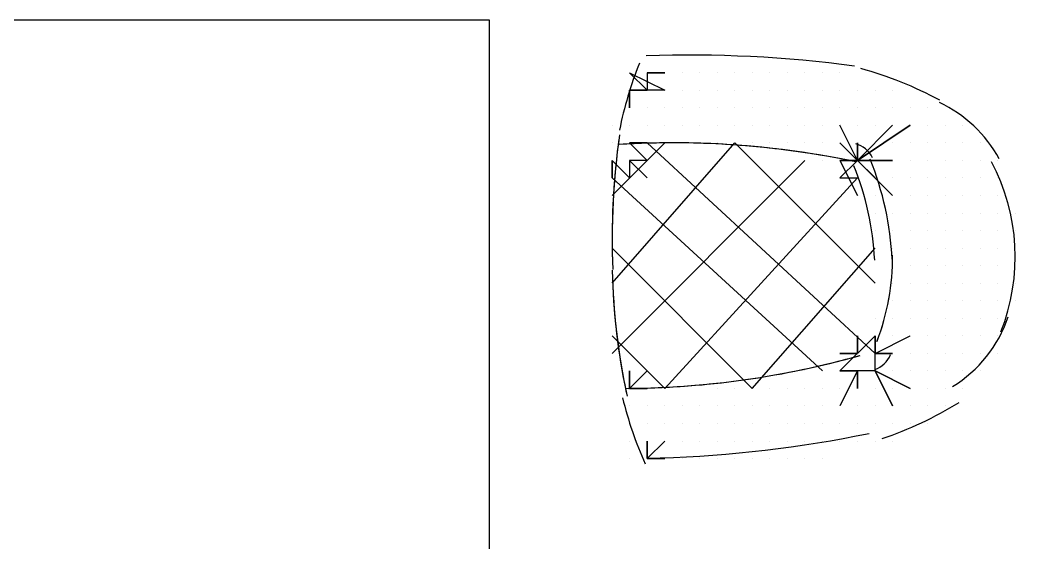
# Model space of a CAD drawing. Header units: millimetres. Extents: x 14 to 406, y 10 to 287.
# Drawn here: x 329.899 to 332.321, y 140.781 to 142.042 of the extents above; entities that cross this region are included whole.
import ezdxf

# ---------------------------------------------------------------- set-up
doc = ezdxf.new("R2010")
doc.units = ezdxf.units.MM
doc.header["$MEASUREMENT"] = 0
doc.layers.get('0').update_dxf_attribs({"linetype": 'CONTINUOUS'})

msp = doc.modelspace()

# ---------------------------------------------------------------- linework, layer by layer
at = {"color": 0, "linetype": 'Continuous', "lineweight": 25, "true_color": 0x000007}
for p, q in [((331.0325, 142.0424), (329.7202, 142.0424)), ((331.0325, 139.2484), (331.0325, 142.0424)), ((331.3712, 141.9154), (331.3712, 141.9154)), ((331.3712, 141.9154), (331.3712, 141.9154)), ((331.4135, 141.9154), (331.4135, 141.9154)), ((331.4135, 141.9154), (331.4135, 141.9154)), ((331.4135, 141.9154), (331.4135, 141.9154)), ((331.4135, 141.9154), (331.4135, 141.9154)), ((331.4559, 141.9154), (331.4559, 141.9154)), ((331.4559, 141.9154), (331.4559, 141.9154)), ((331.4559, 141.9154), (331.4559, 141.9154)), ((331.4559, 141.9154), (331.4559, 141.9154)), ((331.4559, 141.9154), (331.4559, 141.9154)), ((331.4982, 141.9154), (331.4982, 141.9154)), ((331.4982, 141.9154), (331.4982, 141.9154)), ((331.4982, 141.9154), (331.4982, 141.9154)), ((331.5405, 141.9154), (331.5405, 141.9154)), ((331.5405, 141.9154), (331.5405, 141.9154)), ((331.5405, 141.9154), (331.5405, 141.9154)), ((331.5405, 141.9154), (331.5405, 141.9154)), ((331.5829, 141.9154), (331.5829, 141.9154)), ((331.5829, 141.9154), (331.5829, 141.9154)), ((331.5829, 141.9154), (331.5829, 141.9154)), ((331.5829, 141.9154), (331.5829, 141.9154)), ((331.6252, 141.9154), (331.6252, 141.9154)), ((331.6252, 141.9154), (331.6252, 141.9154)), ((331.6252, 141.9154), (331.6252, 141.9154)), ((331.6252, 141.9154), (331.6252, 141.9154)), ((331.6675, 141.9154), (331.6675, 141.9154)), ((331.6675, 141.9154), (331.6675, 141.9154)), ((331.6675, 141.9154), (331.6675, 141.9154)), ((331.7099, 141.9154), (331.7099, 141.9154)), ((331.7099, 141.9154), (331.7099, 141.9154)), ((331.7099, 141.9154), (331.7099, 141.9154)), ((331.7099, 141.9154), (331.7099, 141.9154)), ((331.7522, 141.9154), (331.7522, 141.9154)), ((331.7522, 141.9154), (331.7522, 141.9154)), ((331.7522, 141.9154), (331.7522, 141.9154)), ((331.7522, 141.9154), (331.7522, 141.9154)), ((331.7945, 141.9154), (331.7945, 141.9154)), ((331.7945, 141.9154), (331.7945, 141.9154)), ((331.7945, 141.9154), (331.7945, 141.9154)), ((331.7945, 141.9154), (331.7945, 141.9154)), ((331.8369, 141.9154), (331.8369, 141.9154)), ((331.8369, 141.9154), (331.8369, 141.9154)), ((331.8369, 141.9154), (331.8369, 141.9154)), ((331.8792, 141.9154), (331.8792, 141.9154)), ((331.8792, 141.9154), (331.8792, 141.9154)), ((331.8792, 141.9154), (331.8792, 141.9154)), ((331.3712, 141.8731), (331.3712, 141.8731)), ((331.3712, 141.8731), (331.3712, 141.8731)), ((331.3712, 141.8731), (331.3712, 141.8731)), ((331.4135, 141.8731), (331.4135, 141.8731)), ((331.4135, 141.8731), (331.4135, 141.8731)), ((331.4135, 141.8731), (331.4135, 141.8731)), ((331.4135, 141.8731), (331.4135, 141.8731)), ((331.4135, 141.8731), (331.4135, 141.8731)), ((331.4559, 141.8731), (331.4559, 141.8731)), ((331.4559, 141.8731), (331.4559, 141.8731)), ((331.4559, 141.8731), (331.4559, 141.8731)), ((331.4982, 141.8731), (331.4982, 141.8731)), ((331.4982, 141.8731), (331.4982, 141.8731)), ((331.4982, 141.8731), (331.4982, 141.8731)), ((331.4982, 141.8731), (331.4982, 141.8731)), ((331.5405, 141.8731), (331.5405, 141.8731)), ((331.5405, 141.8731), (331.5405, 141.8731)), ((331.5405, 141.8731), (331.5405, 141.8731)), ((331.5405, 141.8731), (331.5405, 141.8731)), ((331.5829, 141.8731), (331.5829, 141.8731)), ((331.5829, 141.8731), (331.5829, 141.8731)), ((331.5829, 141.8731), (331.5829, 141.8731)), ((331.5829, 141.8731), (331.5829, 141.8731)), ((331.6252, 141.8731), (331.6252, 141.8731)), ((331.6252, 141.8731), (331.6252, 141.8731)), ((331.6252, 141.8731), (331.6252, 141.8731)), ((331.6252, 141.8731), (331.6252, 141.8731)), ((331.6675, 141.8731), (331.6675, 141.8731)), ((331.6675, 141.8731), (331.6675, 141.8731)), ((331.6675, 141.8731), (331.6675, 141.8731)), ((331.6675, 141.8731), (331.6675, 141.8731)), ((331.7099, 141.8731), (331.7099, 141.8731)), ((331.7099, 141.8731), (331.7099, 141.8731)), ((331.7099, 141.8731), (331.7099, 141.8731)), ((331.7099, 141.8731), (331.7099, 141.8731)), ((331.7522, 141.8731), (331.7522, 141.8731)), ((331.7522, 141.8731), (331.7522, 141.8731)), ((331.7522, 141.8731), (331.7522, 141.8731)), ((331.7522, 141.8731), (331.7522, 141.8731)), ((331.7945, 141.8731), (331.7945, 141.8731)), ((331.7945, 141.8731), (331.7945, 141.8731)), ((331.7945, 141.8731), (331.7945, 141.8731)), ((331.8369, 141.8731), (331.8369, 141.8731)), ((331.8369, 141.8731), (331.8369, 141.8731)), ((331.8369, 141.8731), (331.8369, 141.8731)), ((331.8369, 141.8731), (331.8369, 141.8731)), ((331.8792, 141.8731), (331.8792, 141.8731)), ((331.8792, 141.8731), (331.8792, 141.8731)), ((331.8792, 141.8731), (331.8792, 141.8731)), ((331.8792, 141.8731), (331.8792, 141.8731)), ((331.9215, 141.8731), (331.9215, 141.8731)), ((331.9215, 141.8731), (331.9215, 141.8731)), ((331.9215, 141.8731), (331.9215, 141.8731)), ((331.9215, 141.8731), (331.9215, 141.8731)), ((331.9639, 141.8731), (331.9639, 141.8731)), ((331.9639, 141.8731), (331.9639, 141.8731)), ((331.9639, 141.8731), (331.9639, 141.8731)), ((332.0062, 141.8731), (332.0062, 141.8731)), ((332.0062, 141.8731), (332.0062, 141.8731)), ((332.0062, 141.8731), (332.0062, 141.8731)), ((331.3712, 141.8308), (331.3712, 141.8308)), ((331.3712, 141.8308), (331.3712, 141.8308)), ((331.3712, 141.8308), (331.3712, 141.8308)), ((331.3712, 141.8308), (331.3712, 141.8308)), ((331.4135, 141.8308), (331.4135, 141.8308)), ((331.4135, 141.8308), (331.4135, 141.8308)), ((331.4135, 141.8308), (331.4135, 141.8308)), ((331.4135, 141.8308), (331.4135, 141.8308)), ((331.4559, 141.8308), (331.4559, 141.8308)), ((331.4559, 141.8308), (331.4559, 141.8308)), ((331.4559, 141.8308), (331.4559, 141.8308)), ((331.4982, 141.8308), (331.4982, 141.8308)), ((331.4982, 141.8308), (331.4982, 141.8308)), ((331.4982, 141.8308), (331.4982, 141.8308)), ((331.4982, 141.8308), (331.4982, 141.8308)), ((331.5405, 141.8308), (331.5405, 141.8308)), ((331.5405, 141.8308), (331.5405, 141.8308)), ((331.5405, 141.8308), (331.5405, 141.8308)), ((331.5405, 141.8308), (331.5405, 141.8308)), ((331.5829, 141.8308), (331.5829, 141.8308)), ((331.5829, 141.8308), (331.5829, 141.8308)), ((331.5829, 141.8308), (331.5829, 141.8308)), ((331.5829, 141.8308), (331.5829, 141.8308)), ((331.6252, 141.8308), (331.6252, 141.8308)), ((331.6252, 141.8308), (331.6252, 141.8308)), ((331.6252, 141.8308), (331.6252, 141.8308)), ((331.6675, 141.8308), (331.6675, 141.8308)), ((331.6675, 141.8308), (331.6675, 141.8308)), ((331.6675, 141.8308), (331.6675, 141.8308)), ((331.6675, 141.8308), (331.6675, 141.8308)), ((331.7099, 141.8308), (331.7099, 141.8308)), ((331.7099, 141.8308), (331.7099, 141.8308)), ((331.7099, 141.8308), (331.7099, 141.8308)), ((331.7099, 141.8308), (331.7099, 141.8308)), ((331.7522, 141.8308), (331.7522, 141.8308)), ((331.7522, 141.8308), (331.7522, 141.8308)), ((331.7522, 141.8308), (331.7522, 141.8308)), ((331.7522, 141.8308), (331.7522, 141.8308)), ((331.7945, 141.8308), (331.7945, 141.8308)), ((331.7945, 141.8308), (331.7945, 141.8308)), ((331.7945, 141.8308), (331.7945, 141.8308)), ((331.8369, 141.8308), (331.8369, 141.8308)), ((331.8369, 141.8308), (331.8369, 141.8308)), ((331.8369, 141.8308), (331.8369, 141.8308)), ((331.8369, 141.8308), (331.8369, 141.8308)), ((331.8792, 141.8308), (331.8792, 141.8308)), ((331.8792, 141.8308), (331.8792, 141.8308)), ((331.8792, 141.8308), (331.8792, 141.8308)), ((331.8792, 141.8308), (331.8792, 141.8308)), ((331.9215, 141.8308), (331.9215, 141.8308)), ((331.9215, 141.8308), (331.9215, 141.8308)), ((331.9215, 141.8308), (331.9215, 141.8308)), ((331.9215, 141.8308), (331.9215, 141.8308)), ((331.9639, 141.8308), (331.9639, 141.8308)), ((331.9639, 141.8308), (331.9639, 141.8308)), ((331.9639, 141.8308), (331.9639, 141.8308)), ((332.0062, 141.8308), (332.0062, 141.8308)), ((332.0062, 141.8308), (332.0062, 141.8308)), ((332.0062, 141.8308), (332.0062, 141.8308)), ((332.0062, 141.8308), (332.0062, 141.8308)), ((332.0485, 141.8308), (332.0485, 141.8308)), ((332.0485, 141.8308), (332.0485, 141.8308)), ((332.0485, 141.8308), (332.0485, 141.8308)), ((332.0485, 141.8308), (332.0485, 141.8308)), ((332.0909, 141.8308), (332.0909, 141.8308)), ((332.0909, 141.8308), (332.0909, 141.8308)), ((332.0909, 141.8308), (332.0909, 141.8308)), ((331.3289, 141.7884), (331.3289, 141.7884)), ((331.3289, 141.7884), (331.3289, 141.7884)), ((331.3712, 141.7884), (331.3712, 141.7884)), ((331.3712, 141.7884), (331.3712, 141.7884)), ((331.3712, 141.7884), (331.3712, 141.7884)), ((331.3712, 141.7884), (331.3712, 141.7884)), ((331.4135, 141.7884), (331.4135, 141.7884)), ((331.4135, 141.7884), (331.4135, 141.7884)), ((331.4135, 141.7884), (331.4135, 141.7884)), ((331.4135, 141.7884), (331.4135, 141.7884)), ((331.4559, 141.7884), (331.4559, 141.7884)), ((331.4559, 141.7884), (331.4559, 141.7884)), ((331.4559, 141.7884), (331.4559, 141.7884)), ((331.4559, 141.7884), (331.4559, 141.7884)), ((331.4982, 141.7884), (331.4982, 141.7884)), ((331.4982, 141.7884), (331.4982, 141.7884)), ((331.4982, 141.7884), (331.4982, 141.7884)), ((331.4982, 141.7884), (331.4982, 141.7884)), ((331.5405, 141.7884), (331.5405, 141.7884)), ((331.5405, 141.7884), (331.5405, 141.7884)), ((331.5405, 141.7884), (331.5405, 141.7884)), ((331.5405, 141.7884), (331.5405, 141.7884)), ((331.5829, 141.7884), (331.5829, 141.7884)), ((331.5829, 141.7884), (331.5829, 141.7884)), ((331.5829, 141.7884), (331.5829, 141.7884)), ((331.6252, 141.7884), (331.6252, 141.7884)), ((331.6252, 141.7884), (331.6252, 141.7884)), ((331.6252, 141.7884), (331.6252, 141.7884)), ((331.6252, 141.7884), (331.6252, 141.7884)), ((331.6675, 141.7884), (331.6675, 141.7884)), ((331.6675, 141.7884), (331.6675, 141.7884)), ((331.6675, 141.7884), (331.6675, 141.7884)), ((331.6675, 141.7884), (331.6675, 141.7884)), ((331.7099, 141.7884), (331.7099, 141.7884)), ((331.7099, 141.7884), (331.7099, 141.7884)), ((331.7099, 141.7884), (331.7099, 141.7884)), ((331.7099, 141.7884), (331.7099, 141.7884)), ((331.7522, 141.7884), (331.7522, 141.7884)), ((331.7522, 141.7884), (331.7522, 141.7884)), ((331.7522, 141.7884), (331.7522, 141.7884)), ((331.7945, 141.7884), (331.7945, 141.7884)), ((331.7945, 141.7884), (331.7945, 141.7884)), ((331.7945, 141.7884), (331.7945, 141.7884)), ((331.7945, 141.7884), (331.7945, 141.7884)), ((331.8369, 141.7884), (331.8369, 141.7884)), ((331.8369, 141.7884), (331.8369, 141.7884)), ((331.8369, 141.7884), (331.8369, 141.7884)), ((331.8369, 141.7884), (331.8369, 141.7884)), ((331.8792, 141.7884), (331.8792, 141.7884)), ((331.8792, 141.7884), (331.8792, 141.7884)), ((331.8792, 141.7884), (331.8792, 141.7884)), ((331.8792, 141.7884), (331.8792, 141.7884)), ((331.9215, 141.7884), (331.9215, 141.7884)), ((331.9215, 141.7884), (331.9215, 141.7884)), ((331.9215, 141.7884), (331.9215, 141.7884)), ((331.9215, 141.7884), (331.9215, 141.7884)), ((331.9639, 141.7884), (331.9639, 141.7884)), ((331.9639, 141.7884), (331.9639, 141.7884)), ((331.9639, 141.7884), (331.9639, 141.7884)), ((331.9639, 141.7884), (331.9639, 141.7884)), ((332.0062, 141.7884), (332.0062, 141.7884)), ((332.0062, 141.7884), (332.0062, 141.7884)), ((332.0062, 141.7884), (332.0062, 141.7884)), ((332.0062, 141.7884), (332.0062, 141.7884)), ((332.0062, 141.7884), (332.0062, 141.7884)), ((332.0485, 141.7884), (332.0485, 141.7884)), ((332.0485, 141.7884), (332.0485, 141.7884)), ((332.0485, 141.7884), (332.0485, 141.7884)), ((332.0485, 141.7884), (332.0485, 141.7884)), ((332.0909, 141.7884), (332.0909, 141.7884)), ((332.0909, 141.7884), (332.0909, 141.7884)), ((332.0909, 141.7884), (332.0909, 141.7884)), ((332.0909, 141.7884), (332.0909, 141.7884)), ((332.1332, 141.7884), (332.1332, 141.7884)), ((332.1332, 141.7884), (332.1332, 141.7884)), ((332.1332, 141.7884), (332.1332, 141.7884)), ((332.1332, 141.7884), (332.1332, 141.7884)), ((332.1755, 141.7884), (332.1755, 141.7884)), ((332.1755, 141.7884), (332.1755, 141.7884)), ((331.3289, 141.7461), (331.3289, 141.7461)), ((331.3289, 141.7461), (331.3289, 141.7461)), ((331.3289, 141.6191), (331.4559, 141.7461)), ((331.3289, 141.4074), (331.6252, 141.7461)), ((331.3712, 141.7461), (331.3712, 141.7461)), ((331.3712, 141.7461), (331.3712, 141.7461)), ((331.3712, 141.7461), (331.3712, 141.7461)), ((331.3712, 141.7461), (331.3712, 141.7461)), ((331.4135, 141.7461), (331.4135, 141.7461)), ((331.4135, 141.7461), (331.4135, 141.7461)), ((331.4135, 141.7461), (331.4135, 141.7461)), ((331.4135, 141.7461), (331.9639, 141.2381)), ((331.4559, 141.7461), (331.4559, 141.7461)), ((331.4559, 141.7461), (331.4559, 141.7461)), ((331.4559, 141.7461), (331.4559, 141.7461)), ((331.4559, 141.7461), (331.4559, 141.7461)), ((331.4982, 141.7461), (331.4982, 141.7461)), ((331.4982, 141.7461), (331.4982, 141.7461)), ((331.4982, 141.7461), (331.4982, 141.7461)), ((331.4982, 141.7461), (331.4982, 141.7461)), ((331.5405, 141.7461), (331.5405, 141.7461)), ((331.5405, 141.7461), (331.5405, 141.7461)), ((331.5405, 141.7461), (331.5405, 141.7461)), ((331.5405, 141.7461), (331.5405, 141.7461)), ((331.5829, 141.7461), (331.5829, 141.7461)), ((331.5829, 141.7461), (331.5829, 141.7461)), ((331.5829, 141.7461), (331.5829, 141.7461)), ((331.6252, 141.7461), (331.6252, 141.7461)), ((331.6252, 141.7461), (331.6252, 141.7461)), ((331.6252, 141.7461), (331.6252, 141.7461)), ((331.6252, 141.7461), (331.6252, 141.7461)), ((331.6252, 141.7461), (331.9639, 141.4074)), ((331.6675, 141.7461), (331.6675, 141.7461)), ((331.6675, 141.7461), (331.6675, 141.7461)), ((331.6675, 141.7461), (331.6675, 141.7461)), ((331.6675, 141.7461), (331.6675, 141.7461)), ((331.7099, 141.7461), (331.7099, 141.7461)), ((331.7099, 141.7461), (331.7099, 141.7461)), ((331.7099, 141.7461), (331.7099, 141.7461)), ((331.7099, 141.7461), (331.7099, 141.7461)), ((331.7522, 141.7461), (331.7522, 141.7461)), ((331.7522, 141.7461), (331.7522, 141.7461)), ((331.7522, 141.7461), (331.7522, 141.7461)), ((331.7945, 141.7461), (331.7945, 141.7461)), ((331.7945, 141.7461), (331.7945, 141.7461)), ((331.7945, 141.7461), (331.7945, 141.7461)), ((331.7945, 141.7461), (331.7945, 141.7461)), ((331.8369, 141.7461), (331.8369, 141.7461)), ((331.8369, 141.7461), (331.8369, 141.7461)), ((331.8369, 141.7461), (331.8369, 141.7461)), ((331.8369, 141.7461), (331.8369, 141.7461)), ((331.8792, 141.7461), (331.8792, 141.7461)), ((331.8792, 141.7461), (331.8792, 141.7461)), ((331.8792, 141.7461), (331.8792, 141.7461)), ((331.8792, 141.7461), (331.8792, 141.7461)), ((331.9215, 141.7461), (331.9215, 141.7461)), ((331.9215, 141.7461), (331.9215, 141.7461)), ((331.9215, 141.7461), (331.9215, 141.7461)), ((331.9639, 141.7461), (331.9639, 141.7461)), ((331.9639, 141.7461), (331.9639, 141.7461)), ((331.9639, 141.7461), (331.9639, 141.7461)), ((331.9639, 141.7461), (331.9639, 141.7461)), ((332.0062, 141.7461), (332.0062, 141.7461)), ((332.0062, 141.7461), (332.0062, 141.7461)), ((332.0062, 141.7461), (332.0062, 141.7461)), ((332.0062, 141.7461), (332.0062, 141.7461)), ((332.0485, 141.7461), (332.0485, 141.7461)), ((332.0485, 141.7461), (332.0485, 141.7461)), ((332.0485, 141.7461), (332.0485, 141.7461)), ((332.0485, 141.7461), (332.0485, 141.7461)), ((332.0909, 141.7461), (332.0909, 141.7461)), ((332.0909, 141.7461), (332.0909, 141.7461)), ((332.0909, 141.7461), (332.0909, 141.7461)), ((332.1332, 141.7461), (332.1332, 141.7461)), ((332.1332, 141.7461), (332.1332, 141.7461)), ((332.1332, 141.7461), (332.1332, 141.7461)), ((332.1332, 141.7461), (332.1332, 141.7461)), ((332.1755, 141.7461), (332.1755, 141.7461)), ((332.1755, 141.7461), (332.1755, 141.7461)), ((332.1755, 141.7461), (332.1755, 141.7461)), ((332.1755, 141.7461), (332.1755, 141.7461)), ((332.2179, 141.7461), (332.2179, 141.7461)), ((332.2179, 141.7461), (332.2179, 141.7461)), ((331.3289, 141.2381), (331.7945, 141.7038)), ((331.8369, 141.7038), (331.8369, 141.7038)), ((331.8792, 141.7038), (331.8792, 141.7038)), ((331.8792, 141.7038), (331.8792, 141.7038)), ((331.8792, 141.7038), (331.8792, 141.7038)), ((331.8792, 141.7038), (331.8792, 141.7038)), ((331.8792, 141.7038), (331.9215, 141.6191)), ((331.9215, 141.7038), (331.9215, 141.7038)), ((331.9215, 141.7038), (331.9215, 141.7038)), ((331.9215, 141.7038), (331.9215, 141.7038)), ((331.9639, 141.7038), (331.9639, 141.7038)), ((331.9639, 141.7038), (331.9639, 141.7038)), ((331.9639, 141.7038), (331.9639, 141.7038)), ((331.9639, 141.7038), (331.9639, 141.7038)), ((332.0062, 141.7038), (332.0062, 141.7038)), ((332.0062, 141.7038), (332.0062, 141.7038)), ((332.0062, 141.7038), (332.0062, 141.7038)), ((332.0062, 141.7038), (332.0062, 141.7038)), ((332.0485, 141.7038), (332.0485, 141.7038)), ((332.0485, 141.7038), (332.0485, 141.7038)), ((332.0485, 141.7038), (332.0485, 141.7038)), ((332.0485, 141.7038), (332.0485, 141.7038)), ((332.0909, 141.7038), (332.0909, 141.7038)), ((332.0909, 141.7038), (332.0909, 141.7038)), ((332.0909, 141.7038), (332.0909, 141.7038)), ((332.0909, 141.7038), (332.0909, 141.7038)), ((332.1332, 141.7038), (332.1332, 141.7038)), ((332.1332, 141.7038), (332.1332, 141.7038)), ((332.1332, 141.7038), (332.1332, 141.7038)), ((332.1332, 141.7038), (332.1332, 141.7038)), ((332.1755, 141.7038), (332.1755, 141.7038)), ((332.1755, 141.7038), (332.1755, 141.7038)), ((332.1755, 141.7038), (332.1755, 141.7038)), ((332.1755, 141.7038), (332.1755, 141.7038)), ((332.2179, 141.7038), (332.2179, 141.7038)), ((332.2179, 141.7038), (332.2179, 141.7038)), ((332.2179, 141.7038), (332.2179, 141.7038)), ((332.2602, 141.7038), (332.2602, 141.7038)), ((331.3289, 141.6614), (331.8369, 141.1958)), ((331.4559, 141.1534), (331.9215, 141.6614)), ((331.8792, 141.6614), (331.8792, 141.6614)), ((331.9639, 141.6614), (331.9639, 141.6614)), ((331.9639, 141.6614), (331.9639, 141.6614)), ((331.9639, 141.6614), (331.9639, 141.6614)), ((331.9639, 141.6614), (331.9639, 141.6614)), ((332.0062, 141.6614), (332.0062, 141.6614)), ((332.0062, 141.6614), (332.0062, 141.6614)), ((332.0062, 141.6614), (332.0062, 141.6614)), ((332.0062, 141.6614), (332.0062, 141.6614)), ((332.0485, 141.6614), (332.0485, 141.6614)), ((332.0485, 141.6614), (332.0485, 141.6614)), ((332.0485, 141.6614), (332.0485, 141.6614)), ((332.0909, 141.6614), (332.0909, 141.6614)), ((332.0909, 141.6614), (332.0909, 141.6614)), ((332.0909, 141.6614), (332.0909, 141.6614)), ((332.0909, 141.6614), (332.0909, 141.6614)), ((332.1332, 141.6614), (332.1332, 141.6614)), ((332.1332, 141.6614), (332.1332, 141.6614)), ((332.1332, 141.6614), (332.1332, 141.6614)), ((332.1332, 141.6614), (332.1332, 141.6614)), ((332.1755, 141.6614), (332.1755, 141.6614)), ((332.1755, 141.6614), (332.1755, 141.6614)), ((332.1755, 141.6614), (332.1755, 141.6614)), ((332.1755, 141.6614), (332.1755, 141.6614)), ((332.2179, 141.6614), (332.2179, 141.6614)), ((332.2179, 141.6614), (332.2179, 141.6614)), ((332.2179, 141.6614), (332.2179, 141.6614)), ((332.2602, 141.6614), (332.2602, 141.6614)), ((332.2602, 141.6614), (332.2602, 141.6614)), ((331.9639, 141.6191), (331.9639, 141.6191)), ((331.9639, 141.6191), (331.9639, 141.6191)), ((331.9639, 141.6191), (331.9639, 141.6191)), ((332.0062, 141.6191), (332.0062, 141.6191)), ((332.0062, 141.6191), (332.0062, 141.6191)), ((332.0062, 141.6191), (332.0062, 141.6191)), ((332.0062, 141.6191), (332.0062, 141.6191)), ((332.0485, 141.6191), (332.0485, 141.6191)), ((332.0485, 141.6191), (332.0485, 141.6191)), ((332.0485, 141.6191), (332.0485, 141.6191)), ((332.0485, 141.6191), (332.0485, 141.6191)), ((332.0909, 141.6191), (332.0909, 141.6191)), ((332.0909, 141.6191), (332.0909, 141.6191)), ((332.0909, 141.6191), (332.0909, 141.6191)), ((332.0909, 141.6191), (332.0909, 141.6191)), ((332.1332, 141.6191), (332.1332, 141.6191)), ((332.1332, 141.6191), (332.1332, 141.6191)), ((332.1332, 141.6191), (332.1332, 141.6191)), ((332.1332, 141.6191), (332.1332, 141.6191)), ((332.1755, 141.6191), (332.1755, 141.6191)), ((332.1755, 141.6191), (332.1755, 141.6191)), ((332.1755, 141.6191), (332.1755, 141.6191)), ((332.1755, 141.6191), (332.1755, 141.6191)), ((332.2179, 141.6191), (332.2179, 141.6191)), ((332.2179, 141.6191), (332.2179, 141.6191)), ((332.2179, 141.6191), (332.2179, 141.6191)), ((332.2179, 141.6191), (332.2179, 141.6191)), ((332.2602, 141.6191), (332.2602, 141.6191)), ((332.2602, 141.6191), (332.2602, 141.6191)), ((332.2602, 141.6191), (332.2602, 141.6191)), ((332.2602, 141.6191), (332.2602, 141.6191)), ((331.9639, 141.5768), (331.9639, 141.5768)), ((331.9639, 141.5768), (331.9639, 141.5768)), ((332.0062, 141.5768), (332.0062, 141.5768)), ((332.0062, 141.5768), (332.0062, 141.5768)), ((332.0062, 141.5768), (332.0062, 141.5768)), ((332.0485, 141.5768), (332.0485, 141.5768)), ((332.0485, 141.5768), (332.0485, 141.5768)), ((332.0485, 141.5768), (332.0485, 141.5768)), ((332.0485, 141.5768), (332.0485, 141.5768)), ((332.0909, 141.5768), (332.0909, 141.5768)), ((332.0909, 141.5768), (332.0909, 141.5768)), ((332.0909, 141.5768), (332.0909, 141.5768)), ((332.0909, 141.5768), (332.0909, 141.5768)), ((332.1332, 141.5768), (332.1332, 141.5768)), ((332.1332, 141.5768), (332.1332, 141.5768)), ((332.1332, 141.5768), (332.1332, 141.5768)), ((332.1332, 141.5768), (332.1332, 141.5768)), ((332.1332, 141.5768), (332.1332, 141.5768)), ((332.1755, 141.5768), (332.1755, 141.5768)), ((332.1755, 141.5768), (332.1755, 141.5768)), ((332.1755, 141.5768), (332.1755, 141.5768)), ((332.2179, 141.5768), (332.2179, 141.5768)), ((332.2179, 141.5768), (332.2179, 141.5768)), ((332.2179, 141.5768), (332.2179, 141.5768)), ((332.2179, 141.5768), (332.2179, 141.5768)), ((332.2602, 141.5768), (332.2602, 141.5768)), ((332.2602, 141.5768), (332.2602, 141.5768)), ((332.2602, 141.5768), (332.2602, 141.5768)), ((332.2602, 141.5768), (332.2602, 141.5768)), ((332.3025, 141.5768), (332.3025, 141.5768)), ((331.9639, 141.5344), (331.9639, 141.5344)), ((332.0062, 141.5344), (332.0062, 141.5344)), ((332.0062, 141.5344), (332.0062, 141.5344)), ((332.0062, 141.5344), (332.0062, 141.5344)), ((332.0485, 141.5344), (332.0485, 141.5344)), ((332.0485, 141.5344), (332.0485, 141.5344)), ((332.0485, 141.5344), (332.0485, 141.5344)), ((332.0485, 141.5344), (332.0485, 141.5344)), ((332.0485, 141.5344), (332.0485, 141.5344)), ((332.0909, 141.5344), (332.0909, 141.5344)), ((332.0909, 141.5344), (332.0909, 141.5344)), ((332.0909, 141.5344), (332.0909, 141.5344)), ((332.0909, 141.5344), (332.0909, 141.5344)), ((332.1332, 141.5344), (332.1332, 141.5344)), ((332.1332, 141.5344), (332.1332, 141.5344)), ((332.1332, 141.5344), (332.1332, 141.5344)), ((332.1332, 141.5344), (332.1332, 141.5344)), ((332.1755, 141.5344), (332.1755, 141.5344)), ((332.1755, 141.5344), (332.1755, 141.5344)), ((332.1755, 141.5344), (332.1755, 141.5344)), ((332.2179, 141.5344), (332.2179, 141.5344)), ((332.2179, 141.5344), (332.2179, 141.5344)), ((332.2179, 141.5344), (332.2179, 141.5344)), ((332.2179, 141.5344), (332.2179, 141.5344)), ((332.2602, 141.5344), (332.2602, 141.5344)), ((332.2602, 141.5344), (332.2602, 141.5344)), ((332.2602, 141.5344), (332.2602, 141.5344)), ((332.2602, 141.5344), (332.2602, 141.5344)), ((332.3025, 141.5344), (332.3025, 141.5344)), ((331.3289, 141.4921), (331.6675, 141.1534)), ((331.6675, 141.1534), (331.9639, 141.4921)), ((332.0062, 141.4921), (332.0062, 141.4921)), ((332.0062, 141.4921), (332.0062, 141.4921)), ((332.0062, 141.4921), (332.0062, 141.4921)), ((332.0062, 141.4921), (332.0062, 141.4921)), ((332.0485, 141.4921), (332.0485, 141.4921)), ((332.0485, 141.4921), (332.0485, 141.4921)), ((332.0485, 141.4921), (332.0485, 141.4921)), ((332.0485, 141.4921), (332.0485, 141.4921)), ((332.0909, 141.4921), (332.0909, 141.4921)), ((332.0909, 141.4921), (332.0909, 141.4921)), ((332.0909, 141.4921), (332.0909, 141.4921)), ((332.0909, 141.4921), (332.0909, 141.4921)), ((332.1332, 141.4921), (332.1332, 141.4921)), ((332.1332, 141.4921), (332.1332, 141.4921)), ((332.1332, 141.4921), (332.1332, 141.4921)), ((332.1755, 141.4921), (332.1755, 141.4921)), ((332.1755, 141.4921), (332.1755, 141.4921)), ((332.1755, 141.4921), (332.1755, 141.4921)), ((332.1755, 141.4921), (332.1755, 141.4921)), ((332.2179, 141.4921), (332.2179, 141.4921)), ((332.2179, 141.4921), (332.2179, 141.4921)), ((332.2179, 141.4921), (332.2179, 141.4921)), ((332.2179, 141.4921), (332.2179, 141.4921)), ((332.2602, 141.4921), (332.2602, 141.4921)), ((332.2602, 141.4921), (332.2602, 141.4921)), ((332.2602, 141.4921), (332.2602, 141.4921)), ((332.2602, 141.4921), (332.2602, 141.4921)), ((332.3025, 141.4921), (332.3025, 141.4921)), ((332.0062, 141.4498), (332.0062, 141.4498)), ((332.0062, 141.4498), (332.0062, 141.4498)), ((332.0062, 141.4498), (332.0062, 141.4498)), ((332.0062, 141.4498), (332.0062, 141.4498)), ((332.0485, 141.4498), (332.0485, 141.4498)), ((332.0485, 141.4498), (332.0485, 141.4498)), ((332.0485, 141.4498), (332.0485, 141.4498)), ((332.0485, 141.4498), (332.0485, 141.4498)), ((332.0909, 141.4498), (332.0909, 141.4498)), ((332.0909, 141.4498), (332.0909, 141.4498)), ((332.0909, 141.4498), (332.0909, 141.4498)), ((332.0909, 141.4498), (332.0909, 141.4498)), ((332.0909, 141.4498), (332.0909, 141.4498)), ((332.1332, 141.4498), (332.1332, 141.4498)), ((332.1332, 141.4498), (332.1332, 141.4498)), ((332.1332, 141.4498), (332.1332, 141.4498)), ((332.1755, 141.4498), (332.1755, 141.4498)), ((332.1755, 141.4498), (332.1755, 141.4498)), ((332.1755, 141.4498), (332.1755, 141.4498)), ((332.1755, 141.4498), (332.1755, 141.4498)), ((332.2179, 141.4498), (332.2179, 141.4498)), ((332.2179, 141.4498), (332.2179, 141.4498)), ((332.2179, 141.4498), (332.2179, 141.4498)), ((332.2179, 141.4498), (332.2179, 141.4498)), ((332.2602, 141.4498), (332.2602, 141.4498)), ((332.2602, 141.4498), (332.2602, 141.4498)), ((332.2602, 141.4498), (332.2602, 141.4498)), ((332.2602, 141.4498), (332.2602, 141.4498)), ((332.3025, 141.4498), (332.3025, 141.4498)), ((332.0062, 141.4074), (332.0062, 141.4074)), ((332.0062, 141.4074), (332.0062, 141.4074)), ((332.0062, 141.4074), (332.0062, 141.4074)), ((332.0062, 141.4074), (332.0062, 141.4074)), ((332.0485, 141.4074), (332.0485, 141.4074)), ((332.0485, 141.4074), (332.0485, 141.4074)), ((332.0485, 141.4074), (332.0485, 141.4074)), ((332.0485, 141.4074), (332.0485, 141.4074)), ((332.0909, 141.4074), (332.0909, 141.4074)), ((332.0909, 141.4074), (332.0909, 141.4074)), ((332.0909, 141.4074), (332.0909, 141.4074)), ((332.1332, 141.4074), (332.1332, 141.4074)), ((332.1332, 141.4074), (332.1332, 141.4074)), ((332.1332, 141.4074), (332.1332, 141.4074)), ((332.1332, 141.4074), (332.1332, 141.4074)), ((332.1755, 141.4074), (332.1755, 141.4074)), ((332.1755, 141.4074), (332.1755, 141.4074)), ((332.1755, 141.4074), (332.1755, 141.4074)), ((332.1755, 141.4074), (332.1755, 141.4074)), ((332.2179, 141.4074), (332.2179, 141.4074)), ((332.2179, 141.4074), (332.2179, 141.4074)), ((332.2179, 141.4074), (332.2179, 141.4074)), ((332.2179, 141.4074), (332.2179, 141.4074)), ((332.2602, 141.4074), (332.2602, 141.4074)), ((332.2602, 141.4074), (332.2602, 141.4074)), ((332.2602, 141.4074), (332.2602, 141.4074)), ((332.3025, 141.4074), (332.3025, 141.4074)), ((332.3025, 141.4074), (332.3025, 141.4074)), ((332.0062, 141.3651), (332.0062, 141.3651)), ((332.0062, 141.3651), (332.0062, 141.3651)), ((332.0062, 141.3651), (332.0062, 141.3651)), ((332.0062, 141.3651), (332.0062, 141.3651)), ((332.0062, 141.3651), (332.0062, 141.3651)), ((332.0485, 141.3651), (332.0485, 141.3651)), ((332.0485, 141.3651), (332.0485, 141.3651)), ((332.0485, 141.3651), (332.0485, 141.3651)), ((332.0485, 141.3651), (332.0485, 141.3651)), ((332.0909, 141.3651), (332.0909, 141.3651)), ((332.0909, 141.3651), (332.0909, 141.3651)), ((332.0909, 141.3651), (332.0909, 141.3651)), ((332.1332, 141.3651), (332.1332, 141.3651)), ((332.1332, 141.3651), (332.1332, 141.3651)), ((332.1332, 141.3651), (332.1332, 141.3651)), ((332.1332, 141.3651), (332.1332, 141.3651)), ((332.1755, 141.3651), (332.1755, 141.3651)), ((332.1755, 141.3651), (332.1755, 141.3651)), ((332.1755, 141.3651), (332.1755, 141.3651)), ((332.1755, 141.3651), (332.1755, 141.3651)), ((332.2179, 141.3651), (332.2179, 141.3651)), ((332.2179, 141.3651), (332.2179, 141.3651)), ((332.2179, 141.3651), (332.2179, 141.3651)), ((332.2179, 141.3651), (332.2179, 141.3651)), ((332.2602, 141.3651), (332.2602, 141.3651)), ((332.2602, 141.3651), (332.2602, 141.3651)), ((332.2602, 141.3651), (332.2602, 141.3651)), ((332.3025, 141.3651), (332.3025, 141.3651)), ((331.9639, 141.3228), (331.9639, 141.3228)), ((332.0062, 141.3228), (332.0062, 141.3228)), ((332.0062, 141.3228), (332.0062, 141.3228)), ((332.0062, 141.3228), (332.0062, 141.3228)), ((332.0062, 141.3228), (332.0062, 141.3228)), ((332.0485, 141.3228), (332.0485, 141.3228)), ((332.0485, 141.3228), (332.0485, 141.3228)), ((332.0485, 141.3228), (332.0485, 141.3228)), ((332.0485, 141.3228), (332.0485, 141.3228)), ((332.0909, 141.3228), (332.0909, 141.3228)), ((332.0909, 141.3228), (332.0909, 141.3228)), ((332.0909, 141.3228), (332.0909, 141.3228)), ((332.0909, 141.3228), (332.0909, 141.3228)), ((332.1332, 141.3228), (332.1332, 141.3228)), ((332.1332, 141.3228), (332.1332, 141.3228)), ((332.1332, 141.3228), (332.1332, 141.3228)), ((332.1332, 141.3228), (332.1332, 141.3228)), ((332.1755, 141.3228), (332.1755, 141.3228)), ((332.1755, 141.3228), (332.1755, 141.3228)), ((332.1755, 141.3228), (332.1755, 141.3228)), ((332.1755, 141.3228), (332.1755, 141.3228)), ((332.2179, 141.3228), (332.2179, 141.3228)), ((332.2179, 141.3228), (332.2179, 141.3228)), ((332.2179, 141.3228), (332.2179, 141.3228)), ((332.2179, 141.3228), (332.2179, 141.3228)), ((332.2602, 141.3228), (332.2602, 141.3228)), ((332.2602, 141.3228), (332.2602, 141.3228)), ((332.2602, 141.3228), (332.2602, 141.3228)), ((332.2602, 141.3228), (332.2602, 141.3228)), ((331.3289, 141.2804), (331.4559, 141.1534)), ((331.8792, 141.1958), (331.9639, 141.2804)), ((331.9639, 141.2804), (331.9639, 141.2804)), ((331.9639, 141.2804), (331.9639, 141.2804)), ((332.0062, 141.2804), (332.0062, 141.2804)), ((332.0062, 141.2804), (332.0062, 141.2804)), ((332.0062, 141.2804), (332.0062, 141.2804)), ((332.0062, 141.2804), (332.0062, 141.2804)), ((332.0485, 141.2804), (332.0485, 141.2804)), ((332.0485, 141.2804), (332.0485, 141.2804)), ((332.0485, 141.2804), (332.0485, 141.2804)), ((332.0909, 141.2804), (332.0909, 141.2804)), ((332.0909, 141.2804), (332.0909, 141.2804)), ((332.0909, 141.2804), (332.0909, 141.2804)), ((332.0909, 141.2804), (332.0909, 141.2804)), ((332.1332, 141.2804), (332.1332, 141.2804)), ((332.1332, 141.2804), (332.1332, 141.2804)), ((332.1332, 141.2804), (332.1332, 141.2804)), ((332.1332, 141.2804), (332.1332, 141.2804)), ((332.1755, 141.2804), (332.1755, 141.2804)), ((332.1755, 141.2804), (332.1755, 141.2804)), ((332.1755, 141.2804), (332.1755, 141.2804)), ((332.1755, 141.2804), (332.1755, 141.2804)), ((332.2179, 141.2804), (332.2179, 141.2804)), ((332.2179, 141.2804), (332.2179, 141.2804)), ((332.2179, 141.2804), (332.2179, 141.2804)), ((332.2602, 141.2804), (332.2602, 141.2804)), ((332.2602, 141.2804), (332.2602, 141.2804)), ((332.2602, 141.2804), (332.2602, 141.2804)), ((331.9215, 141.2381), (331.9215, 141.2381)), ((331.9215, 141.2381), (331.9215, 141.2381)), ((331.9639, 141.2381), (331.9639, 141.2381)), ((331.9639, 141.2381), (331.9639, 141.2381)), ((331.9639, 141.2381), (331.9639, 141.2381)), ((331.9639, 141.2381), (331.9639, 141.2381)), ((332.0062, 141.2381), (332.0062, 141.2381)), ((332.0062, 141.2381), (332.0062, 141.2381)), ((332.0062, 141.2381), (332.0062, 141.2381)), ((332.0062, 141.2381), (332.0062, 141.2381)), ((332.0485, 141.2381), (332.0485, 141.2381)), ((332.0485, 141.2381), (332.0485, 141.2381)), ((332.0485, 141.2381), (332.0485, 141.2381)), ((332.0485, 141.2381), (332.0485, 141.2381)), ((332.0909, 141.2381), (332.0909, 141.2381)), ((332.0909, 141.2381), (332.0909, 141.2381)), ((332.0909, 141.2381), (332.0909, 141.2381)), ((332.0909, 141.2381), (332.0909, 141.2381)), ((332.1332, 141.2381), (332.1332, 141.2381)), ((332.1332, 141.2381), (332.1332, 141.2381)), ((332.1332, 141.2381), (332.1332, 141.2381)), ((332.1332, 141.2381), (332.1332, 141.2381)), ((332.1755, 141.2381), (332.1755, 141.2381)), ((332.1755, 141.2381), (332.1755, 141.2381)), ((332.1755, 141.2381), (332.1755, 141.2381)), ((332.1755, 141.2381), (332.1755, 141.2381)), ((332.2179, 141.2381), (332.2179, 141.2381)), ((332.2179, 141.2381), (332.2179, 141.2381)), ((332.2179, 141.2381), (332.2179, 141.2381)), ((332.2179, 141.2381), (332.2179, 141.2381)), ((332.2602, 141.2381), (332.2602, 141.2381)), ((332.2602, 141.2381), (332.2602, 141.2381)), ((331.7945, 141.1958), (331.7945, 141.1958)), ((331.8369, 141.1958), (331.8369, 141.1958)), ((331.8369, 141.1958), (331.8369, 141.1958)), ((331.8792, 141.1958), (331.8792, 141.1958)), ((331.8792, 141.1958), (331.8792, 141.1958)), ((331.8792, 141.1958), (331.8792, 141.1958)), ((331.8792, 141.1958), (331.8792, 141.1958)), ((331.9215, 141.1958), (331.9215, 141.1958)), ((331.9215, 141.1958), (331.9215, 141.1958)), ((331.9215, 141.1958), (331.9215, 141.1958)), ((331.9215, 141.1958), (331.9215, 141.1958)), ((331.9639, 141.1958), (331.9639, 141.1958)), ((331.9639, 141.1958), (331.9639, 141.1958)), ((331.9639, 141.1958), (331.9639, 141.1958)), ((331.9639, 141.1958), (331.9639, 141.1958)), ((332.0062, 141.1958), (332.0062, 141.1958)), ((332.0062, 141.1958), (332.0062, 141.1958)), ((332.0062, 141.1958), (332.0062, 141.1958)), ((332.0485, 141.1958), (332.0485, 141.1958)), ((332.0485, 141.1958), (332.0485, 141.1958)), ((332.0485, 141.1958), (332.0485, 141.1958)), ((332.0485, 141.1958), (332.0485, 141.1958)), ((332.0909, 141.1958), (332.0909, 141.1958)), ((332.0909, 141.1958), (332.0909, 141.1958)), ((332.0909, 141.1958), (332.0909, 141.1958)), ((332.0909, 141.1958), (332.0909, 141.1958)), ((332.1332, 141.1958), (332.1332, 141.1958)), ((332.1332, 141.1958), (332.1332, 141.1958)), ((332.1332, 141.1958), (332.1332, 141.1958)), ((332.1332, 141.1958), (332.1332, 141.1958)), ((332.1755, 141.1958), (332.1755, 141.1958)), ((332.1755, 141.1958), (332.1755, 141.1958)), ((332.1755, 141.1958), (332.1755, 141.1958)), ((332.2179, 141.1958), (332.2179, 141.1958)), ((332.2179, 141.1958), (332.2179, 141.1958)), ((332.2179, 141.1958), (332.2179, 141.1958)), ((331.5829, 141.1534), (331.5829, 141.1534)), ((331.5829, 141.1534), (331.5829, 141.1534)), ((331.5829, 141.1534), (331.5829, 141.1534)), ((331.5829, 141.1534), (331.5829, 141.1534)), ((331.6252, 141.1534), (331.6252, 141.1534)), ((331.6252, 141.1534), (331.6252, 141.1534)), ((331.6252, 141.1534), (331.6252, 141.1534)), ((331.6252, 141.1534), (331.6252, 141.1534)), ((331.6675, 141.1534), (331.6675, 141.1534)), ((331.6675, 141.1534), (331.6675, 141.1534)), ((331.6675, 141.1534), (331.6675, 141.1534)), ((331.7099, 141.1534), (331.7099, 141.1534)), ((331.7099, 141.1534), (331.7099, 141.1534)), ((331.7099, 141.1534), (331.7099, 141.1534)), ((331.7099, 141.1534), (331.7099, 141.1534)), ((331.7522, 141.1534), (331.7522, 141.1534)), ((331.7522, 141.1534), (331.7522, 141.1534)), ((331.7522, 141.1534), (331.7522, 141.1534)), ((331.7522, 141.1534), (331.7522, 141.1534)), ((331.7945, 141.1534), (331.7945, 141.1534)), ((331.7945, 141.1534), (331.7945, 141.1534)), ((331.7945, 141.1534), (331.7945, 141.1534)), ((331.7945, 141.1534), (331.7945, 141.1534)), ((331.8369, 141.1534), (331.8369, 141.1534)), ((331.8369, 141.1534), (331.8369, 141.1534)), ((331.8369, 141.1534), (331.8369, 141.1534)), ((331.8792, 141.1534), (331.8792, 141.1534)), ((331.8792, 141.1534), (331.8792, 141.1534)), ((331.8792, 141.1534), (331.8792, 141.1534)), ((331.8792, 141.1534), (331.8792, 141.1534)), ((331.9215, 141.1534), (331.9215, 141.1534)), ((331.9215, 141.1534), (331.9215, 141.1534)), ((331.9215, 141.1534), (331.9215, 141.1534)), ((331.9215, 141.1534), (331.9215, 141.1534)), ((331.9639, 141.1534), (331.9639, 141.1534)), ((331.9639, 141.1534), (331.9639, 141.1534)), ((331.9639, 141.1534), (331.9639, 141.1534)), ((331.9639, 141.1534), (331.9639, 141.1534)), ((332.0062, 141.1534), (332.0062, 141.1534)), ((332.0062, 141.1534), (332.0062, 141.1534)), ((332.0062, 141.1534), (332.0062, 141.1534)), ((332.0485, 141.1534), (332.0485, 141.1534)), ((332.0485, 141.1534), (332.0485, 141.1534)), ((332.0485, 141.1534), (332.0485, 141.1534)), ((332.0485, 141.1534), (332.0485, 141.1534)), ((332.0909, 141.1534), (332.0909, 141.1534)), ((332.0909, 141.1534), (332.0909, 141.1534)), ((332.0909, 141.1534), (332.0909, 141.1534)), ((332.0909, 141.1534), (332.0909, 141.1534)), ((332.1332, 141.1534), (332.1332, 141.1534)), ((332.1332, 141.1534), (332.1332, 141.1534)), ((332.1332, 141.1534), (332.1332, 141.1534)), ((332.1332, 141.1534), (332.1332, 141.1534)), ((332.1755, 141.1534), (332.1755, 141.1534)), ((332.1755, 141.1534), (332.1755, 141.1534)), ((332.1755, 141.1534), (332.1755, 141.1534)), ((331.3712, 141.1111), (331.3712, 141.1111)), ((331.3712, 141.1111), (331.3712, 141.1111)), ((331.3712, 141.1111), (331.3712, 141.1111)), ((331.3712, 141.1111), (331.3712, 141.1111)), ((331.4135, 141.1111), (331.4135, 141.1111)), ((331.4135, 141.1111), (331.4135, 141.1111)), ((331.4135, 141.1111), (331.4135, 141.1111)), ((331.4135, 141.1111), (331.4135, 141.1111)), ((331.4559, 141.1111), (331.4559, 141.1111)), ((331.4559, 141.1111), (331.4559, 141.1111)), ((331.4559, 141.1111), (331.4559, 141.1111)), ((331.4982, 141.1111), (331.4982, 141.1111)), ((331.4982, 141.1111), (331.4982, 141.1111)), ((331.4982, 141.1111), (331.4982, 141.1111)), ((331.4982, 141.1111), (331.4982, 141.1111)), ((331.5405, 141.1111), (331.5405, 141.1111)), ((331.5405, 141.1111), (331.5405, 141.1111)), ((331.5405, 141.1111), (331.5405, 141.1111)), ((331.5405, 141.1111), (331.5405, 141.1111)), ((331.5829, 141.1111), (331.5829, 141.1111)), ((331.5829, 141.1111), (331.5829, 141.1111)), ((331.5829, 141.1111), (331.5829, 141.1111)), ((331.5829, 141.1111), (331.5829, 141.1111)), ((331.5829, 141.1111), (331.5829, 141.1111)), ((331.6252, 141.1111), (331.6252, 141.1111)), ((331.6252, 141.1111), (331.6252, 141.1111)), ((331.6252, 141.1111), (331.6252, 141.1111)), ((331.6675, 141.1111), (331.6675, 141.1111)), ((331.6675, 141.1111), (331.6675, 141.1111)), ((331.6675, 141.1111), (331.6675, 141.1111)), ((331.6675, 141.1111), (331.6675, 141.1111)), ((331.7099, 141.1111), (331.7099, 141.1111)), ((331.7099, 141.1111), (331.7099, 141.1111)), ((331.7099, 141.1111), (331.7099, 141.1111)), ((331.7099, 141.1111), (331.7099, 141.1111)), ((331.7522, 141.1111), (331.7522, 141.1111)), ((331.7522, 141.1111), (331.7522, 141.1111)), ((331.7522, 141.1111), (331.7522, 141.1111)), ((331.7522, 141.1111), (331.7522, 141.1111)), ((331.7945, 141.1111), (331.7945, 141.1111)), ((331.7945, 141.1111), (331.7945, 141.1111)), ((331.7945, 141.1111), (331.7945, 141.1111)), ((331.8369, 141.1111), (331.8369, 141.1111)), ((331.8369, 141.1111), (331.8369, 141.1111)), ((331.8369, 141.1111), (331.8369, 141.1111)), ((331.8369, 141.1111), (331.8369, 141.1111)), ((331.8792, 141.1111), (331.8792, 141.1111)), ((331.8792, 141.1111), (331.8792, 141.1111)), ((331.8792, 141.1111), (331.8792, 141.1111)), ((331.8792, 141.1111), (331.8792, 141.1111)), ((331.9215, 141.1111), (331.9215, 141.1111)), ((331.9215, 141.1111), (331.9215, 141.1111)), ((331.9215, 141.1111), (331.9215, 141.1111)), ((331.9215, 141.1111), (331.9215, 141.1111)), ((331.9639, 141.1111), (331.9639, 141.1111)), ((331.9639, 141.1111), (331.9639, 141.1111)), ((331.9639, 141.1111), (331.9639, 141.1111)), ((332.0062, 141.1111), (332.0062, 141.1111)), ((332.0062, 141.1111), (332.0062, 141.1111)), ((332.0062, 141.1111), (332.0062, 141.1111)), ((332.0062, 141.1111), (332.0062, 141.1111)), ((332.0485, 141.1111), (332.0485, 141.1111)), ((332.0485, 141.1111), (332.0485, 141.1111)), ((332.0485, 141.1111), (332.0485, 141.1111)), ((332.0485, 141.1111), (332.0485, 141.1111)), ((332.0909, 141.1111), (332.0909, 141.1111)), ((332.0909, 141.1111), (332.0909, 141.1111)), ((332.0909, 141.1111), (332.0909, 141.1111)), ((332.0909, 141.1111), (332.0909, 141.1111)), ((332.1332, 141.1111), (332.1332, 141.1111)), ((332.1332, 141.1111), (332.1332, 141.1111)), ((332.1332, 141.1111), (332.1332, 141.1111)), ((331.3712, 141.0688), (331.3712, 141.0688)), ((331.3712, 141.0688), (331.3712, 141.0688)), ((331.3712, 141.0688), (331.3712, 141.0688)), ((331.4135, 141.0688), (331.4135, 141.0688)), ((331.4135, 141.0688), (331.4135, 141.0688)), ((331.4135, 141.0688), (331.4135, 141.0688)), ((331.4135, 141.0688), (331.4135, 141.0688)), ((331.4559, 141.0688), (331.4559, 141.0688)), ((331.4559, 141.0688), (331.4559, 141.0688)), ((331.4559, 141.0688), (331.4559, 141.0688)), ((331.4982, 141.0688), (331.4982, 141.0688)), ((331.4982, 141.0688), (331.4982, 141.0688)), ((331.4982, 141.0688), (331.4982, 141.0688)), ((331.4982, 141.0688), (331.4982, 141.0688)), ((331.5405, 141.0688), (331.5405, 141.0688)), ((331.5405, 141.0688), (331.5405, 141.0688)), ((331.5405, 141.0688), (331.5405, 141.0688)), ((331.5405, 141.0688), (331.5405, 141.0688)), ((331.5829, 141.0688), (331.5829, 141.0688)), ((331.5829, 141.0688), (331.5829, 141.0688)), ((331.5829, 141.0688), (331.5829, 141.0688)), ((331.5829, 141.0688), (331.5829, 141.0688)), ((331.6252, 141.0688), (331.6252, 141.0688)), ((331.6252, 141.0688), (331.6252, 141.0688)), ((331.6252, 141.0688), (331.6252, 141.0688)), ((331.6675, 141.0688), (331.6675, 141.0688)), ((331.6675, 141.0688), (331.6675, 141.0688)), ((331.6675, 141.0688), (331.6675, 141.0688)), ((331.6675, 141.0688), (331.6675, 141.0688)), ((331.7099, 141.0688), (331.7099, 141.0688)), ((331.7099, 141.0688), (331.7099, 141.0688)), ((331.7099, 141.0688), (331.7099, 141.0688)), ((331.7099, 141.0688), (331.7099, 141.0688)), ((331.7522, 141.0688), (331.7522, 141.0688)), ((331.7522, 141.0688), (331.7522, 141.0688)), ((331.7522, 141.0688), (331.7522, 141.0688)), ((331.7522, 141.0688), (331.7522, 141.0688)), ((331.7945, 141.0688), (331.7945, 141.0688)), ((331.7945, 141.0688), (331.7945, 141.0688)), ((331.7945, 141.0688), (331.7945, 141.0688)), ((331.8369, 141.0688), (331.8369, 141.0688)), ((331.8369, 141.0688), (331.8369, 141.0688)), ((331.8369, 141.0688), (331.8369, 141.0688)), ((331.8369, 141.0688), (331.8369, 141.0688)), ((331.8792, 141.0688), (331.8792, 141.0688)), ((331.8792, 141.0688), (331.8792, 141.0688)), ((331.8792, 141.0688), (331.8792, 141.0688)), ((331.8792, 141.0688), (331.8792, 141.0688)), ((331.9215, 141.0688), (331.9215, 141.0688)), ((331.9215, 141.0688), (331.9215, 141.0688)), ((331.9215, 141.0688), (331.9215, 141.0688)), ((331.9215, 141.0688), (331.9215, 141.0688)), ((331.9639, 141.0688), (331.9639, 141.0688)), ((331.9639, 141.0688), (331.9639, 141.0688)), ((331.9639, 141.0688), (331.9639, 141.0688)), ((332.0062, 141.0688), (332.0062, 141.0688)), ((332.0062, 141.0688), (332.0062, 141.0688)), ((332.0062, 141.0688), (332.0062, 141.0688)), ((332.0062, 141.0688), (332.0062, 141.0688)), ((332.0485, 141.0688), (332.0485, 141.0688)), ((332.0485, 141.0688), (332.0485, 141.0688)), ((332.0485, 141.0688), (332.0485, 141.0688)), ((332.0485, 141.0688), (332.0485, 141.0688)), ((332.0909, 141.0688), (332.0909, 141.0688)), ((332.0909, 141.0688), (332.0909, 141.0688)), ((331.3712, 141.0264), (331.3712, 141.0264)), ((331.3712, 141.0264), (331.3712, 141.0264)), ((331.4135, 141.0264), (331.4135, 141.0264)), ((331.4135, 141.0264), (331.4135, 141.0264)), ((331.4135, 141.0264), (331.4135, 141.0264)), ((331.4135, 141.0264), (331.4135, 141.0264)), ((331.4559, 141.0264), (331.4559, 141.0264)), ((331.4559, 141.0264), (331.4559, 141.0264)), ((331.4559, 141.0264), (331.4559, 141.0264)), ((331.4559, 141.0264), (331.4559, 141.0264)), ((331.4982, 141.0264), (331.4982, 141.0264)), ((331.4982, 141.0264), (331.4982, 141.0264)), ((331.4982, 141.0264), (331.4982, 141.0264)), ((331.4982, 141.0264), (331.4982, 141.0264)), ((331.5405, 141.0264), (331.5405, 141.0264)), ((331.5405, 141.0264), (331.5405, 141.0264)), ((331.5405, 141.0264), (331.5405, 141.0264)), ((331.5405, 141.0264), (331.5405, 141.0264)), ((331.5829, 141.0264), (331.5829, 141.0264)), ((331.5829, 141.0264), (331.5829, 141.0264)), ((331.5829, 141.0264), (331.5829, 141.0264)), ((331.5829, 141.0264), (331.5829, 141.0264)), ((331.6252, 141.0264), (331.6252, 141.0264)), ((331.6252, 141.0264), (331.6252, 141.0264)), ((331.6252, 141.0264), (331.6252, 141.0264)), ((331.6252, 141.0264), (331.6252, 141.0264)), ((331.6675, 141.0264), (331.6675, 141.0264)), ((331.6675, 141.0264), (331.6675, 141.0264)), ((331.6675, 141.0264), (331.6675, 141.0264)), ((331.6675, 141.0264), (331.6675, 141.0264)), ((331.7099, 141.0264), (331.7099, 141.0264)), ((331.7099, 141.0264), (331.7099, 141.0264)), ((331.7099, 141.0264), (331.7099, 141.0264)), ((331.7099, 141.0264), (331.7099, 141.0264)), ((331.7522, 141.0264), (331.7522, 141.0264)), ((331.7522, 141.0264), (331.7522, 141.0264)), ((331.7522, 141.0264), (331.7522, 141.0264)), ((331.7522, 141.0264), (331.7522, 141.0264)), ((331.7945, 141.0264), (331.7945, 141.0264)), ((331.7945, 141.0264), (331.7945, 141.0264)), ((331.7945, 141.0264), (331.7945, 141.0264)), ((331.7945, 141.0264), (331.7945, 141.0264)), ((331.8369, 141.0264), (331.8369, 141.0264)), ((331.8369, 141.0264), (331.8369, 141.0264)), ((331.8369, 141.0264), (331.8369, 141.0264)), ((331.8369, 141.0264), (331.8369, 141.0264)), ((331.8369, 141.0264), (331.8369, 141.0264)), ((331.8792, 141.0264), (331.8792, 141.0264)), ((331.8792, 141.0264), (331.8792, 141.0264)), ((331.8792, 141.0264), (331.8792, 141.0264)), ((331.8792, 141.0264), (331.8792, 141.0264)), ((331.9215, 141.0264), (331.9215, 141.0264)), ((331.9215, 141.0264), (331.9215, 141.0264)), ((331.9215, 141.0264), (331.9215, 141.0264)), ((331.9215, 141.0264), (331.9215, 141.0264)), ((331.9639, 141.0264), (331.9639, 141.0264)), ((331.9639, 141.0264), (331.9639, 141.0264)), ((331.9639, 141.0264), (331.9639, 141.0264)), ((331.9639, 141.0264), (331.9639, 141.0264)), ((332.0062, 141.0264), (332.0062, 141.0264)), ((331.3712, 140.9841), (331.3712, 140.9841)), ((331.4135, 140.9841), (331.4135, 140.9841)), ((331.4135, 140.9841), (331.4135, 140.9841)), ((331.4135, 140.9841), (331.4135, 140.9841)), ((331.4135, 140.9841), (331.4135, 140.9841)), ((331.4559, 140.9841), (331.4559, 140.9841)), ((331.4559, 140.9841), (331.4559, 140.9841)), ((331.4559, 140.9841), (331.4559, 140.9841)), ((331.4559, 140.9841), (331.4559, 140.9841)), ((331.4982, 140.9841), (331.4982, 140.9841)), ((331.4982, 140.9841), (331.4982, 140.9841)), ((331.4982, 140.9841), (331.4982, 140.9841)), ((331.4982, 140.9841), (331.4982, 140.9841)), ((331.5405, 140.9841), (331.5405, 140.9841)), ((331.5405, 140.9841), (331.5405, 140.9841)), ((331.5405, 140.9841), (331.5405, 140.9841)), ((331.5405, 140.9841), (331.5405, 140.9841)), ((331.5829, 140.9841), (331.5829, 140.9841)), ((331.5829, 140.9841), (331.5829, 140.9841)), ((331.5829, 140.9841), (331.5829, 140.9841)), ((331.6252, 140.9841), (331.6252, 140.9841)), ((331.6252, 140.9841), (331.6252, 140.9841)), ((331.6252, 140.9841), (331.6252, 140.9841)), ((331.6252, 140.9841), (331.6252, 140.9841)), ((331.6675, 140.9841), (331.6675, 140.9841)), ((331.6675, 140.9841), (331.6675, 140.9841)), ((331.6675, 140.9841), (331.6675, 140.9841)), ((331.6675, 140.9841), (331.6675, 140.9841)), ((331.7099, 140.9841), (331.7099, 140.9841)), ((331.7099, 140.9841), (331.7099, 140.9841)), ((331.7099, 140.9841), (331.7099, 140.9841)), ((331.7099, 140.9841), (331.7099, 140.9841)), ((331.7522, 140.9841), (331.7522, 140.9841)), ((331.7522, 140.9841), (331.7522, 140.9841)), ((331.7522, 140.9841), (331.7522, 140.9841)), ((331.7945, 140.9841), (331.7945, 140.9841)), ((331.7945, 140.9841), (331.7945, 140.9841)), ((331.7945, 140.9841), (331.7945, 140.9841)), ((331.7945, 140.9841), (331.7945, 140.9841)), ((331.8369, 140.9841), (331.8369, 140.9841)), ((331.8369, 140.9841), (331.8369, 140.9841))]:
    msp.add_line(p, q, dxfattribs=at)
for points in [[(331.4135, 141.9154), (331.4559, 141.9154), (331.4135, 141.9154), (331.4135, 141.8731), (331.3712, 141.9154), (331.4559, 141.8731), (331.3712, 141.8731), (331.4135, 141.8731), (331.3712, 141.8731), (331.3712, 141.8308), (331.3712, 141.8731)], [(332.0062, 141.6191), (331.9215, 141.7038), (332.0062, 141.7038), (331.9215, 141.7038), (331.9639, 141.7038), (331.9215, 141.7038), (332.0485, 141.7884), (331.9215, 141.7038), (331.8792, 141.7461), (331.9215, 141.7038), (331.9215, 141.7461), (331.9215, 141.7038), (332.0062, 141.7884), (331.9215, 141.7038), (331.9215, 141.7461), (331.9215, 141.7038), (331.9215, 141.7461), (331.9215, 141.7038), (331.8792, 141.7884)], [(331.3712, 141.7461), (331.4135, 141.7461), (331.3712, 141.7461), (331.4135, 141.7038), (331.3712, 141.7038), (331.4135, 141.6614), (331.3712, 141.7038), (331.3712, 141.6614), (331.3289, 141.7038), (331.3289, 141.6614), (331.3289, 141.7038)], [(331.9215, 141.7038), (331.8792, 141.7038), (331.9215, 141.7038), (331.8792, 141.6614), (331.9215, 141.7038), (331.8792, 141.6614), (331.9215, 141.6614)], [(331.9639, 141.1958), (332.0485, 141.1534), (331.9639, 141.1958), (331.9639, 141.2381), (332.0062, 141.2381), (331.9639, 141.2381), (332.0485, 141.2804)], [(331.3712, 141.1534), (331.4135, 141.1534), (331.3712, 141.1534), (331.4135, 141.1534), (331.3712, 141.1534), (331.4135, 141.1958), (331.3712, 141.1534), (331.3712, 141.1958), (331.3712, 141.1534), (331.3712, 141.1958)], [(331.9639, 141.1958), (332.0062, 141.1111), (331.9639, 141.1958), (331.9215, 141.1958), (331.9215, 141.1534), (331.9215, 141.1958), (331.8792, 141.1111)]]:
    msp.add_lwpolyline(points, dxfattribs=at)
for points in [[(331.9215, 141.7038), (331.9639, 141.6614), (331.9215, 141.7038), (332.0062, 141.7038)], [(331.9215, 141.2381), (331.8792, 141.2381), (331.9215, 141.2381), (331.9215, 141.2804)], [(331.9639, 141.2381), (331.9639, 141.2804), (331.9639, 141.2381), (332.0062, 141.2381)], [(331.9215, 141.1958), (331.8792, 141.1958), (331.9215, 141.1958), (331.9215, 141.1534)], [(331.4135, 140.9841), (331.4559, 140.9841), (331.4135, 140.9841), (331.4559, 140.9841), (331.4135, 140.9841), (331.4559, 141.0264), (331.4135, 140.9841), (331.4135, 141.0264), (331.4135, 140.9841), (331.4135, 141.0264), (331.4135, 140.9841), (331.4135, 141.0264)]]:
    msp.add_lwpolyline(points, close=True, dxfattribs=at)
for points in [[(331.9145, 141.9311), (331.7478, 141.9537), (331.5795, 141.962), (331.4114, 141.9558)], [(331.3949, 141.9382), (331.3738, 141.886), (331.3577, 141.832), (331.3466, 141.7768)], [(332.1203, 141.8489), (332.0599, 141.8815), (331.996, 141.9071), (331.9298, 141.9253)], [(332.264, 141.7073), (332.2315, 141.7669), (332.1808, 141.8146), (332.1193, 141.8433)], [(331.3467, 141.7657), (331.3314, 141.6581), (331.326, 141.5493), (331.3303, 141.4407)], [(331.3453, 141.7554), (331.3311, 141.6512), (331.3261, 141.5459), (331.3303, 141.4408)], [(331.917, 141.7003), (331.7295, 141.7398), (331.5374, 141.7538), (331.3462, 141.7421)], [(331.917, 141.7003), (331.7295, 141.7398), (331.5374, 141.7538), (331.3462, 141.7421)], [(331.9172, 141.7003), (331.7326, 141.7392), (331.5436, 141.7534), (331.3552, 141.7426)], [(331.9575, 141.7103), (331.9495, 141.7268), (331.9348, 141.739), (331.9172, 141.7438)], [(331.9575, 141.7103), (331.9495, 141.7268), (331.9348, 141.739), (331.9172, 141.7438)], [(332.0053, 141.465), (332.0012, 141.5479), (331.9833, 141.6295), (331.9521, 141.7065)], [(332.0053, 141.465), (332.0012, 141.5479), (331.9833, 141.6295), (331.9521, 141.7065)], [(331.963, 141.4631), (331.9592, 141.5412), (331.9422, 141.6181), (331.9129, 141.6905)], [(332.2677, 141.2901), (332.3211, 141.4236), (332.3128, 141.5738), (332.245, 141.7006)], [(331.9686, 141.267), (331.9939, 141.3333), (332.0067, 141.4038), (332.0062, 141.4748)], [(331.9687, 141.2673), (331.994, 141.3336), (332.0067, 141.404), (332.0062, 141.475)], [(331.9687, 141.2673), (331.994, 141.3336), (332.0067, 141.404), (332.0062, 141.475)], [(331.3292, 141.4385), (331.3313, 141.3364), (331.3432, 141.2347), (331.3649, 141.1349)], [(331.3292, 141.4384), (331.3313, 141.3393), (331.3426, 141.2406), (331.363, 141.1436)], [(332.1513, 141.1581), (332.2142, 141.1968), (332.2617, 141.2562), (332.2855, 141.3261)], [(331.3601, 141.1535), (331.5518, 141.1544), (331.7425, 141.1811), (331.9271, 141.2328)], [(331.3601, 141.1535), (331.5518, 141.1544), (331.7425, 141.1811), (331.9271, 141.2328)], [(331.3695, 141.1535), (331.5583, 141.1553), (331.746, 141.182), (331.9277, 141.233)], [(331.9631, 141.1991), (331.9804, 141.205), (331.9944, 141.2181), (332.0014, 141.235)], [(331.9631, 141.1991), (331.9804, 141.205), (331.9944, 141.2181), (332.0014, 141.235)], [(331.3542, 141.1308), (331.3674, 141.0761), (331.3856, 141.0227), (331.4087, 140.9713)], [(331.9809, 141.0323), (332.0459, 141.0543), (332.1083, 141.0837), (332.1667, 141.1197)], [(331.445, 140.9856), (331.6146, 140.991), (331.7835, 141.0109), (331.9497, 141.045)]]:
    msp.add_open_spline(points, degree=3, dxfattribs=at)

doc.saveas('drawing.dxf')
